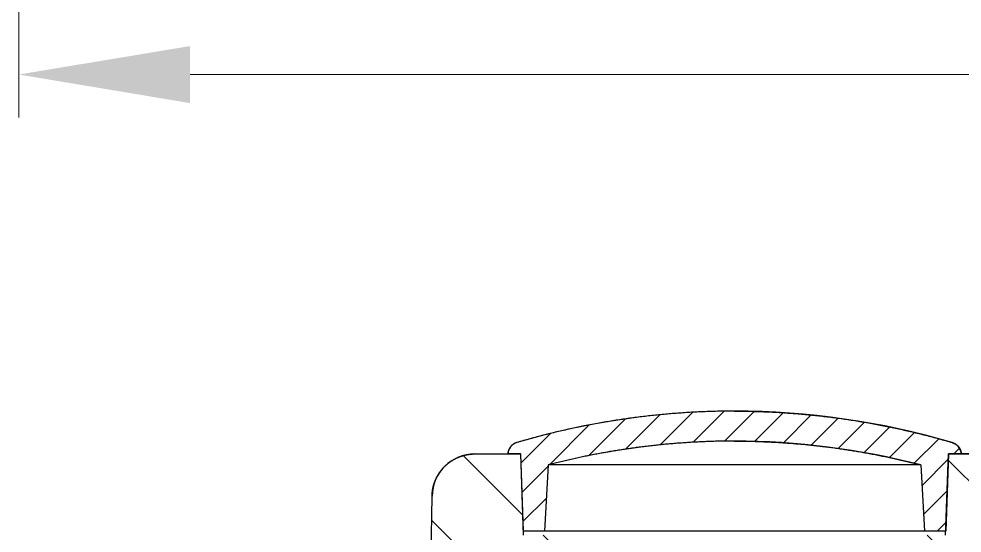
# Model space of a CAD drawing. Header units: millimetres. Extents: x -308 to 1490, y -1725 to -1095.
# Drawn here: x 629.73 to 651.77, y -1318.3 to -1306.28 of the extents above; entities that cross this region are included whole.
import ezdxf

# ---------------------------------------------------------------- set-up
doc = ezdxf.new("R2010")
doc.units = ezdxf.units.MM
doc.layers.add('dim', color=3, linetype='Continuous', lineweight=9)
doc.styles.add('FFS', font='simfang0.ttf', dxfattribs={"width": 0.9})
doc.dimstyles.new('YanXiu', dxfattribs={"dimtxt": 2.5, "dimasz": 2.2, "dimexe": 1, "dimexo": 0.6, "dimgap": 0.66, "dimtad": 0, "dimzin": 1, "dimdsep": 46, "dimtxsty": 'FFS', "dimcen": 0, "dimclrd": 256, "dimclre": 131, "dimclrt": 42, "dimazin": 0, "dimtfac": 1, "dimtofl": 0, "dimtmove": 0, "dimatfit": 3, "dimfxl": 0, "dimlwd": 5, "dimlwe": 5, "dimarcsym": 0})

# ---------------------------------------------------------------- blocks, each defined once
blk = doc.blocks.new('*D19')
at = {"layer": 'Defpoints', "color": 0}
for p in [(-186.444, 208.547), (-86.444, 208.547), (-86.444, 103.439)]:
    blk.add_point(p, dxfattribs=at)
at = {"layer": 'dim', "color": 131, "lineweight": 5}
for p, q in [((-186.444, 207.548), (-186.444, 102.439)), ((-86.444, 207.548), (-86.444, 102.439))]:
    blk.add_line(p, q, dxfattribs=at)
at = {"layer": 'dim', "lineweight": 5}
for p, q in [((-182.444, 103.439), (-146.286, 103.439)), ((-90.444, 103.439), (-126.603, 103.439))]:
    blk.add_line(p, q, dxfattribs=at)
at = {"layer": 'dim'}
for points in [[(-182.444, 104.105), (-182.444, 102.772), (-186.444, 103.439)], [(-90.444, 104.105), (-90.444, 102.772), (-86.444, 103.439)]]:
    blk.add_solid(points, dxfattribs=at)
at = {"layer": 'dim', "color": 42, "insert": (-136.444, 103.439), "char_height": 5, "attachment_point": 5, "style": 'FFS'}
blk.add_mtext('100.00', dxfattribs=at)
blk = doc.blocks.new('u73')
h = blk.add_hatch()
h.set_pattern_fill('DEFAULT__7', color=5, scale=0.5, angle=-45, style=0, pattern_type=0)
h.set_pattern_definition([(225, (140.7183, 74.8149), (-0.3535534, 0.3535534), [])])
edge = h.paths.add_edge_path()
edge.add_spline(control_points=[(-169.721, 95.576), (-167.997, 95.576), (-166.29, 95.33), (-164.636, 94.843)], knot_values=[0, 0, 0, 0, 1, 1, 1, 1], weights=[1, 0.993175, 0.993175, 1], degree=3, periodic=0)
edge.add_spline(control_points=[(-169.721, 95.576), (-171.446, 95.576), (-173.153, 95.33), (-174.807, 94.843)], knot_values=[0, 0, 0, 0, 1, 1, 1, 1], weights=[1, 0.993175, 0.993175, 1], degree=3, periodic=0)
edge.add_spline(control_points=[(-174.807, 94.843), (-174.931, 94.807), (-175.012, 94.706), (-175.021, 94.576)], knot_values=[0, 0, 0, 0, 1, 1, 1, 1], weights=[1, 0.880922, 0.880922, 1], degree=3, periodic=0)
edge.add_line((-174.721, 94.576), (-175.021, 94.576))
edge.add_line((-174.721, 94.576), (-174.658, 92.776))
edge.add_line((-174.158, 92.776), (-174.658, 92.776))
edge.add_line((-174.078, 94.319), (-174.158, 92.776))
edge.add_spline(control_points=[(-169.721, 94.876), (-171.193, 94.876), (-172.653, 94.69), (-174.078, 94.319)], knot_values=[0, 0, 0, 0, 1, 1, 1, 1], weights=[1, 0.994608, 0.994608, 1], degree=3, periodic=0)
edge.add_spline(control_points=[(-169.721, 94.876), (-168.249, 94.876), (-166.789, 94.69), (-165.365, 94.319)], knot_values=[0, 0, 0, 0, 1, 1, 1, 1], weights=[1, 0.994608, 0.994608, 1], degree=3, periodic=0)
edge.add_line((-165.365, 94.319), (-165.284, 92.776))
edge.add_line((-164.784, 92.776), (-165.284, 92.776))
edge.add_line((-164.721, 94.576), (-164.784, 92.776))
edge.add_line((-164.421, 94.576), (-164.721, 94.576))
edge.add_spline(control_points=[(-164.636, 94.843), (-164.512, 94.807), (-164.43, 94.706), (-164.421, 94.576)], knot_values=[0, 0, 0, 0, 1, 1, 1, 1], weights=[1, 0.880922, 0.880922, 1], degree=3, periodic=0)
h = blk.add_hatch()
h.set_pattern_fill('ANSI31', color=5, scale=0.5, angle=90, style=0)
h.set_pattern_definition([(135, (-816.1751, 1406.0216), (-1.122532, -1.122532), [])])
edge = h.paths.add_edge_path()
edge.add_line((-59.461, 82.576), (-61.265, 82.576))
edge.add_line((-59.461, 82.576), (-59.654, 93.594))
edge.add_spline(control_points=[(-60.654, 94.576), (-60.076, 94.576), (-59.664, 94.172), (-59.654, 93.594)], knot_values=[0, 0, 0, 0, 1, 1, 1, 1], weights=[1, 0.808834, 0.808834, 1], degree=3, periodic=0)
edge.add_line((-60.654, 94.576), (-71.669, 94.576))
edge.add_line((-71.721, 93.576), (-71.669, 94.576))
edge.add_line((-71.721, 93.576), (-142.721, 93.576))
edge.add_line((-142.721, 91.076), (-142.721, 93.576))
edge.add_line((-79.431, 91.076), (-142.721, 91.076))
edge.add_line((-79.431, 91.076), (-79.221, 85.076))
edge.add_line((-77.721, 85.076), (-79.221, 85.076))
edge.add_line((-77.512, 91.076), (-77.721, 85.076))
edge.add_line((-75.431, 91.076), (-77.512, 91.076))
edge.add_line((-75.431, 91.076), (-75.221, 85.076))
edge.add_line((-73.721, 85.076), (-75.221, 85.076))
edge.add_line((-73.512, 91.076), (-73.721, 85.076))
edge.add_line((-64.713, 91.076), (-73.512, 91.076))
edge.add_spline(control_points=[(-64.546, 82.576), (-64.565, 83.526), (-64.602, 85.422), (-64.658, 88.255), (-64.695, 90.137), (-64.713, 91.076)], knot_values=[0, 0, 0, 0, 0.333333, 0.666667, 1, 1, 1, 1], degree=3, periodic=0)
edge.add_line((-63.4, 82.576), (-64.546, 82.576))
edge.add_line((-63.344, 85.576), (-63.4, 82.576))
edge.add_line((-61.319, 85.576), (-63.344, 85.576))
edge.add_line((-61.265, 82.576), (-61.319, 85.576))
edge = h.paths.add_edge_path()
edge.add_line((-142.721, 91.076), (-142.721, 94.576))
edge.add_line((-142.721, 91.076), (-142.721, 93.576))
edge.add_line((-142.721, 93.576), (-142.721, 94.576))
edge = h.paths.add_edge_path()
edge.add_line((-176.981, 82.576), (-171.721, 82.576))
edge.add_line((-171.721, 82.576), (-171.847, 89.803))
edge.add_line((-171.847, 89.803), (-173.685, 91.64))
edge.add_line((-173.685, 91.64), (-173.721, 92.676))
edge.add_line((-174.651, 92.676), (-173.721, 92.676))
edge.add_line((-174.651, 92.676), (-174.718, 94.576))
edge.add_line((-175.789, 94.576), (-174.718, 94.576))
edge.add_spline(control_points=[(-176.789, 93.594), (-176.779, 94.172), (-176.367, 94.576), (-175.789, 94.576)], knot_values=[0, 0, 0, 0, 1, 1, 1, 1], weights=[1, 0.808834, 0.808834, 1], degree=3, periodic=0)
edge.add_line((-176.981, 82.576), (-176.789, 93.594))
edge = h.paths.add_edge_path()
edge.add_line((-167.721, 82.576), (-163.739, 82.576))
edge.add_line((-163.683, 85.576), (-163.739, 82.576))
edge.add_line((-163.683, 85.576), (-161.597, 85.576))
edge.add_line((-161.538, 82.576), (-161.597, 85.576))
edge.add_line((-161.538, 82.576), (-160.321, 82.576))
edge.add_spline(control_points=[(-160.139, 91.076), (-160.159, 90.139), (-160.2, 88.258), (-160.261, 85.425), (-160.301, 83.527), (-160.321, 82.576)], knot_values=[0, 0, 0, 0, 0.333333, 0.666667, 1, 1, 1, 1], degree=3, periodic=0)
edge.add_line((-160.139, 91.076), (-142.721, 91.076))
edge.add_line((-142.721, 91.076), (-142.721, 94.576))
edge.add_line((-164.725, 94.576), (-142.721, 94.576))
edge.add_line((-164.791, 92.676), (-164.725, 94.576))
edge.add_line((-165.721, 92.676), (-164.791, 92.676))
edge.add_line((-165.757, 91.64), (-165.721, 92.676))
edge.add_line((-167.595, 89.803), (-165.757, 91.64))
edge.add_line((-167.721, 82.576), (-167.595, 89.803))
at = {"color": 7}
for p, q in [((-175.789, 94.576), (-174.718, 94.576)), ((-175.789, 94.576), (-174.718, 94.576)), ((-174.721, 94.576), (-175.021, 94.576)), ((-174.721, 94.576), (-174.658, 92.776)), ((-174.721, 94.576), (-174.658, 92.776)), ((-174.651, 92.676), (-174.718, 94.576)), ((-174.651, 92.676), (-174.718, 94.576)), ((-164.791, 92.676), (-164.725, 94.576)), ((-164.791, 92.676), (-164.725, 94.576)), ((-164.721, 94.576), (-164.784, 92.776)), ((-164.721, 94.576), (-164.784, 92.776)), ((-164.725, 94.576), (-142.721, 94.576)), ((-59.654, 94.576), (-164.725, 94.576)), ((-164.421, 94.576), (-164.721, 94.576)), ((-174.078, 94.319), (-174.158, 92.776)), ((-174.078, 94.319), (-174.158, 92.776)), ((-165.365, 94.319), (-174.078, 94.319)), ((-165.365, 94.319), (-165.284, 92.776)), ((-165.365, 94.319), (-165.284, 92.776)), ((-176.981, 82.576), (-176.789, 93.594)), ((-176.981, 82.576), (-176.789, 93.594)), ((-174.158, 92.776), (-174.658, 92.776)), ((-164.784, 92.776), (-174.658, 92.776)), ((-164.784, 92.776), (-165.284, 92.776))]:
    blk.add_line(p, q, dxfattribs=at)
for centre, radius, start, end in [((-169.721, 77.576), 18, 73.5889, 106.4111), ((-174.722, 94.555), 0.3, 106.4111, 175.9641), ((-169.721, 77.576), 17.3, 75.4154, 104.5846), ((-164.721, 94.555), 0.3, 4.0359, 73.5889), ((-175.789, 93.576), 1, 90, 179)]:
    blk.add_arc(centre, radius, start, end, dxfattribs=at)
for points, start_tangent, end_tangent in [([(-169.721, 95.576), (-169.882, 95.576), (-170.043, 95.574), (-170.203, 95.57), (-170.364, 95.565), (-170.525, 95.559), (-170.686, 95.551), (-170.847, 95.541), (-171.007, 95.53), (-171.168, 95.518), (-171.329, 95.505), (-171.489, 95.489), (-171.65, 95.473), (-171.81, 95.455), (-171.97, 95.435), (-172.131, 95.415), (-172.29, 95.392), (-172.45, 95.368), (-172.609, 95.343), (-172.769, 95.317), (-172.927, 95.289), (-173.086, 95.259), (-173.244, 95.228), (-173.402, 95.196), (-173.56, 95.162), (-173.717, 95.127), (-173.874, 95.091), (-174.031, 95.053), (-174.187, 95.014), (-174.343, 94.973), (-174.498, 94.931), (-174.653, 94.888), (-174.807, 94.843)], (-1, 0), (-0.959259, -0.282528)), ([(-169.721, 95.576), (-169.561, 95.576), (-169.4, 95.574), (-169.239, 95.57), (-169.078, 95.565), (-168.918, 95.559), (-168.757, 95.551), (-168.596, 95.541), (-168.435, 95.53), (-168.274, 95.518), (-168.114, 95.505), (-167.953, 95.489), (-167.793, 95.473), (-167.632, 95.455), (-167.472, 95.435), (-167.312, 95.415), (-167.152, 95.392), (-166.993, 95.368), (-166.833, 95.343), (-166.674, 95.317), (-166.515, 95.289), (-166.357, 95.259), (-166.198, 95.228), (-166.04, 95.196), (-165.883, 95.162), (-165.725, 95.127), (-165.568, 95.091), (-165.412, 95.053), (-165.256, 95.014), (-165.1, 94.973), (-164.945, 94.931), (-164.79, 94.888), (-164.636, 94.843)], (1, 0), (0.959259, -0.282528)), ([(-174.807, 94.843), (-174.812, 94.842), (-174.817, 94.84), (-174.822, 94.838), (-174.827, 94.836), (-174.832, 94.834), (-174.838, 94.832), (-174.843, 94.83), (-174.848, 94.828), (-174.853, 94.825), (-174.858, 94.823), (-174.863, 94.82), (-174.868, 94.818), (-174.873, 94.815), (-174.877, 94.812), (-174.882, 94.809), (-174.887, 94.806), (-174.892, 94.803), (-174.897, 94.799), (-174.901, 94.796), (-174.906, 94.792), (-174.91, 94.789), (-174.915, 94.785), (-174.919, 94.781), (-174.924, 94.777), (-174.928, 94.774), (-174.932, 94.769), (-174.936, 94.765), (-174.94, 94.761), (-174.944, 94.757), (-174.948, 94.752), (-174.952, 94.748), (-174.956, 94.743), (-174.959, 94.739), (-174.963, 94.734), (-174.966, 94.729), (-174.97, 94.725), (-174.973, 94.72), (-174.976, 94.715), (-174.979, 94.71), (-174.982, 94.705), (-174.985, 94.7), (-174.988, 94.695), (-174.99, 94.689), (-174.993, 94.684), (-174.995, 94.679), (-174.998, 94.674), (-175, 94.668), (-175.002, 94.663), (-175.004, 94.658), (-175.006, 94.652), (-175.008, 94.647), (-175.009, 94.641), (-175.011, 94.636), (-175.012, 94.631), (-175.014, 94.625), (-175.015, 94.62), (-175.016, 94.614), (-175.017, 94.609), (-175.018, 94.603), (-175.019, 94.598), (-175.02, 94.593), (-175.02, 94.587), (-175.021, 94.582), (-175.021, 94.576)], (-0.959259, -0.282528), (-0.070381, -0.99752)), ([(-169.721, 94.876), (-169.859, 94.876), (-169.996, 94.874), (-170.133, 94.872), (-170.271, 94.868), (-170.408, 94.863), (-170.546, 94.857), (-170.683, 94.85), (-170.82, 94.842), (-170.958, 94.832), (-171.095, 94.822), (-171.232, 94.81), (-171.369, 94.798), (-171.507, 94.784), (-171.644, 94.769), (-171.78, 94.753), (-171.917, 94.737), (-172.054, 94.719), (-172.19, 94.699), (-172.327, 94.679), (-172.463, 94.658), (-172.599, 94.636), (-172.734, 94.612), (-172.87, 94.588), (-173.005, 94.562), (-173.14, 94.535), (-173.275, 94.508), (-173.409, 94.479), (-173.544, 94.449), (-173.678, 94.418), (-173.811, 94.386), (-173.945, 94.353), (-174.078, 94.319)], (-1, 0), (-0.967777, -0.251809)), ([(-169.721, 94.876), (-169.584, 94.876), (-169.447, 94.874), (-169.309, 94.872), (-169.172, 94.868), (-169.034, 94.863), (-168.897, 94.857), (-168.76, 94.85), (-168.622, 94.842), (-168.485, 94.832), (-168.348, 94.822), (-168.21, 94.81), (-168.073, 94.798), (-167.936, 94.784), (-167.799, 94.769), (-167.662, 94.753), (-167.525, 94.737), (-167.389, 94.719), (-167.252, 94.699), (-167.116, 94.679), (-166.98, 94.658), (-166.844, 94.636), (-166.708, 94.612), (-166.573, 94.588), (-166.437, 94.562), (-166.302, 94.535), (-166.168, 94.508), (-166.033, 94.479), (-165.899, 94.449), (-165.765, 94.418), (-165.631, 94.386), (-165.498, 94.353), (-165.365, 94.319)], (1, 0), (0.967777, -0.251809)), ([(-164.636, 94.843), (-164.631, 94.842), (-164.626, 94.84), (-164.62, 94.838), (-164.615, 94.836), (-164.61, 94.834), (-164.605, 94.832), (-164.6, 94.83), (-164.595, 94.828), (-164.59, 94.825), (-164.585, 94.823), (-164.58, 94.82), (-164.575, 94.818), (-164.57, 94.815), (-164.565, 94.812), (-164.56, 94.809), (-164.555, 94.806), (-164.551, 94.803), (-164.546, 94.799), (-164.541, 94.796), (-164.537, 94.792), (-164.532, 94.789), (-164.528, 94.785), (-164.523, 94.781), (-164.519, 94.777), (-164.515, 94.774), (-164.51, 94.769), (-164.506, 94.765), (-164.502, 94.761), (-164.498, 94.757), (-164.494, 94.752), (-164.491, 94.748), (-164.487, 94.743), (-164.483, 94.739), (-164.48, 94.734), (-164.476, 94.729), (-164.473, 94.725), (-164.47, 94.72), (-164.466, 94.715), (-164.463, 94.71), (-164.46, 94.705), (-164.458, 94.7), (-164.455, 94.695), (-164.452, 94.689), (-164.45, 94.684), (-164.447, 94.679), (-164.445, 94.674), (-164.443, 94.668), (-164.441, 94.663), (-164.439, 94.658), (-164.437, 94.652), (-164.435, 94.647), (-164.433, 94.641), (-164.432, 94.636), (-164.43, 94.631), (-164.429, 94.625), (-164.428, 94.62), (-164.426, 94.614), (-164.425, 94.609), (-164.424, 94.603), (-164.424, 94.598), (-164.423, 94.593), (-164.422, 94.587), (-164.422, 94.582), (-164.421, 94.576)], (0.959259, -0.282528), (0.070381, -0.99752)), ([(-176.789, 93.594), (-176.789, 93.605), (-176.788, 93.616), (-176.788, 93.627), (-176.787, 93.638), (-176.786, 93.649), (-176.786, 93.66), (-176.785, 93.672), (-176.783, 93.683), (-176.782, 93.694), (-176.781, 93.705), (-176.779, 93.717), (-176.777, 93.728), (-176.776, 93.74), (-176.774, 93.751), (-176.772, 93.762), (-176.769, 93.774), (-176.767, 93.785), (-176.764, 93.797), (-176.762, 93.808), (-176.759, 93.82), (-176.756, 93.831), (-176.753, 93.843), (-176.75, 93.854), (-176.746, 93.866), (-176.743, 93.877), (-176.739, 93.889), (-176.735, 93.9), (-176.731, 93.912), (-176.727, 93.923), (-176.723, 93.934), (-176.718, 93.946), (-176.714, 93.957), (-176.709, 93.969), (-176.704, 93.98), (-176.699, 93.991), (-176.694, 94.002), (-176.688, 94.014), (-176.683, 94.025), (-176.677, 94.036), (-176.672, 94.047), (-176.666, 94.058), (-176.659, 94.069), (-176.653, 94.08), (-176.647, 94.09), (-176.64, 94.101), (-176.634, 94.112), (-176.627, 94.123), (-176.62, 94.133), (-176.613, 94.144), (-176.605, 94.154), (-176.598, 94.164), (-176.591, 94.174), (-176.583, 94.185), (-176.575, 94.195), (-176.567, 94.205), (-176.559, 94.215), (-176.551, 94.224), (-176.543, 94.234), (-176.534, 94.244), (-176.525, 94.253), (-176.517, 94.262), (-176.508, 94.272), (-176.499, 94.281), (-176.49, 94.29), (-176.481, 94.299), (-176.471, 94.307), (-176.462, 94.316), (-176.453, 94.325), (-176.443, 94.333), (-176.433, 94.341), (-176.423, 94.349), (-176.414, 94.358), (-176.404, 94.365), (-176.393, 94.373), (-176.383, 94.381), (-176.373, 94.388), (-176.363, 94.396), (-176.352, 94.403), (-176.342, 94.41), (-176.331, 94.417), (-176.32, 94.424), (-176.31, 94.43), (-176.299, 94.437), (-176.288, 94.443), (-176.277, 94.449), (-176.266, 94.455), (-176.255, 94.461), (-176.244, 94.467), (-176.233, 94.473), (-176.222, 94.478), (-176.21, 94.483), (-176.199, 94.489), (-176.188, 94.494), (-176.176, 94.498), (-176.165, 94.503), (-176.154, 94.508), (-176.142, 94.512), (-176.131, 94.516), (-176.119, 94.52), (-176.108, 94.524), (-176.096, 94.528), (-176.085, 94.532), (-176.073, 94.535), (-176.062, 94.539), (-176.05, 94.542), (-176.038, 94.545), (-176.027, 94.548), (-176.015, 94.551), (-176.004, 94.553), (-175.992, 94.556), (-175.981, 94.558), (-175.969, 94.56), (-175.958, 94.562), (-175.946, 94.564), (-175.935, 94.566), (-175.923, 94.567), (-175.912, 94.569), (-175.901, 94.57), (-175.889, 94.571), (-175.878, 94.573), (-175.867, 94.573), (-175.856, 94.574), (-175.844, 94.575), (-175.833, 94.576), (-175.822, 94.576), (-175.811, 94.576), (-175.8, 94.576), (-175.789, 94.576)], (0.017452, 0.999848), (1, 0))]:
    blk.add_spline(points, degree=3, dxfattribs=dict(at, start_tangent=start_tangent, end_tangent=end_tangent))
at = {"layer": 'dim'}
dim = blk.add_linear_dim(base=(-86.444, 103.439), p1=(-186.444, 208.547), p2=(-86.444, 208.547), dimstyle='YanXiu', override={"dimtxt": 5, "dimasz": 4, "dimexe": 0.9995, "dimexo": 0.9995, "dimgap": 0.9995}, dxfattribs=at)
dim.commit()
dim.dimension.update_dxf_attribs({"geometry": '*D19', "text_midpoint": (-136.444, 103.439)})

msp = doc.modelspace()

# ---------------------------------------------------------------- block references
msp.add_blockref('u73', (816.175, -1411.022))

doc.saveas('drawing.dxf')
